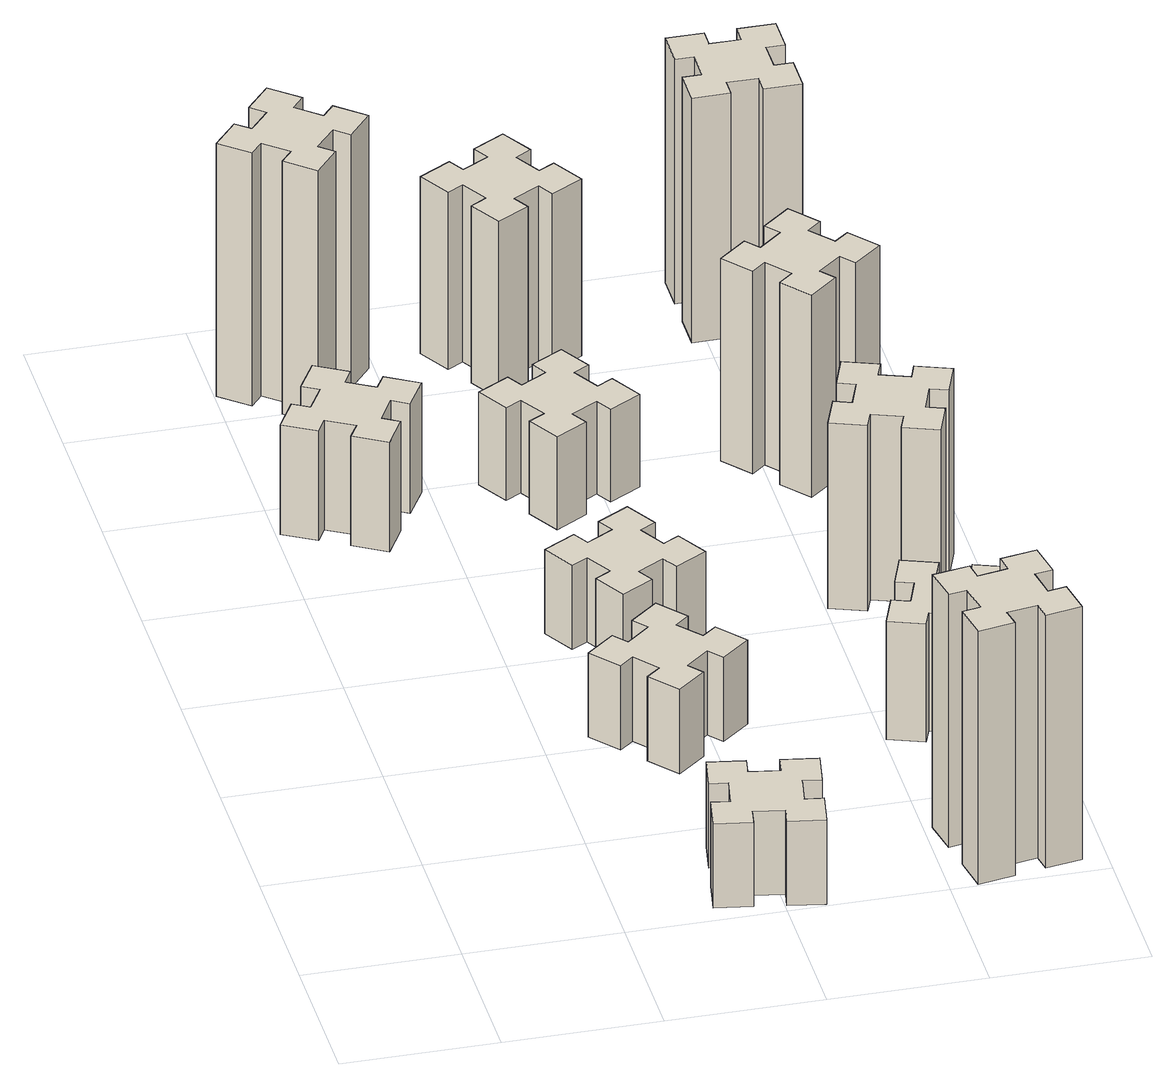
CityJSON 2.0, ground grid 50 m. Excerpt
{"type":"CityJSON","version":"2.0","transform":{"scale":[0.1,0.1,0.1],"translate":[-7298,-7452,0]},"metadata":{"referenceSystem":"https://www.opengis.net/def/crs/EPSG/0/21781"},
"CityObjects":{
"building1":{"type":"Building","attributes":{"class":"1000","function":"1000","usage":"1000","yearOfConstruction":2016,"roofType":"1000","measuredHeight":39,"storeysAboveGround":30,"storeysBelowGround":0},"geometry":[{"type":"Solid","lod":"1","boundaries":[[[[0,1,2,3,4,5,6,7,8,9,10,11,12,13,14,15,16,17,18,19]],[[17,16,20,21]],[[16,15,22,20]],[[15,14,23,22]],[[14,13,24,23]],[[13,12,25,24]],[[12,11,26,25]],[[11,10,27,26]],[[10,9,28,27]],[[9,8,29,28]],[[8,7,30,29]],[[7,6,31,30]],[[6,5,32,31]],[[5,4,33,32]],[[4,3,34,33]],[[3,2,35,34]],[[2,1,36,35]],[[1,0,37,36]],[[0,19,38,37]],[[19,18,39,38]],[[18,17,21,39]],[[24,25,26,27,28,29,30,31,32,33,34,35,36,37,38,39,21,20,22,23]]]]}]},
"building2":{"type":"Building","attributes":{"class":"1000","function":"1000","usage":"1000","yearOfConstruction":2016,"roofType":"1000","measuredHeight":30,"storeysAboveGround":30,"storeysBelowGround":0},"geometry":[{"type":"Solid","lod":"1","boundaries":[[[[40,41,42,43,44,45,46,47,48,49,50,51,52,53,54,55,56,57,58,59]],[[57,56,60,61]],[[56,55,62,60]],[[55,54,63,62]],[[54,53,64,63]],[[53,52,65,64]],[[52,51,66,65]],[[51,50,67,66]],[[50,49,68,67]],[[49,48,69,68]],[[48,47,70,69]],[[47,46,71,70]],[[46,45,72,71]],[[45,44,73,72]],[[44,43,74,73]],[[43,42,75,74]],[[42,41,76,75]],[[41,40,77,76]],[[40,59,78,77]],[[59,58,79,78]],[[58,57,61,79]],[[64,65,66,67,68,69,70,71,72,73,74,75,76,77,78,79,61,60,62,63]]]]}]},
"building3":{"type":"Building","attributes":{"class":"1000","function":"1000","usage":"1000","yearOfConstruction":2016,"roofType":"1000","measuredHeight":90,"storeysAboveGround":30,"storeysBelowGround":0},"geometry":[{"type":"Solid","lod":"1","boundaries":[[[[80,81,82,83,84,85,86,87,88,89,90,91,92,93,94,95,96,97,98,99]],[[97,96,100,101]],[[96,95,102,100]],[[95,94,103,102]],[[94,93,104,103]],[[93,92,105,104]],[[92,91,106,105]],[[91,90,107,106]],[[90,89,108,107]],[[89,88,109,108]],[[88,87,110,109]],[[87,86,111,110]],[[86,85,112,111]],[[85,84,113,112]],[[84,83,114,113]],[[83,82,115,114]],[[82,81,116,115]],[[81,80,117,116]],[[80,99,118,117]],[[99,98,119,118]],[[98,97,101,119]],[[104,105,106,107,108,109,110,111,112,113,114,115,116,117,118,119,101,100,102,103]]]]}]},
"building4":{"type":"Building","attributes":{"class":"1000","function":"1000","usage":"1000","yearOfConstruction":2016,"roofType":"1000","measuredHeight":30,"storeysAboveGround":30,"storeysBelowGround":0},"geometry":[{"type":"Solid","lod":"1","boundaries":[[[[120,121,122,123,124,125,126,127,128,129,130,131,132,133,134,135,136,137,138,139]],[[137,136,140,141]],[[136,135,142,140]],[[135,134,143,142]],[[134,133,144,143]],[[133,132,145,144]],[[132,131,146,145]],[[131,130,147,146]],[[130,129,148,147]],[[129,128,149,148]],[[128,127,150,149]],[[127,126,151,150]],[[126,125,152,151]],[[125,124,153,152]],[[124,123,154,153]],[[123,122,155,154]],[[122,121,156,155]],[[121,120,157,156]],[[120,139,158,157]],[[139,138,159,158]],[[138,137,141,159]],[[144,145,146,147,148,149,150,151,152,153,154,155,156,157,158,159,141,140,142,143]]]]}]},
"building5":{"type":"Building","attributes":{"class":"1000","function":"1000","usage":"1000","yearOfConstruction":2016,"roofType":"1000","measuredHeight":30,"storeysAboveGround":30,"storeysBelowGround":0},"geometry":[{"type":"Solid","lod":"1","boundaries":[[[[160,161,162,163,164,165,166,167,168,169,170,171,172,173,174,175,176,177,178,179]],[[177,176,180,181]],[[176,175,182,180]],[[175,174,183,182]],[[174,173,184,183]],[[173,172,185,184]],[[172,171,186,185]],[[171,170,187,186]],[[170,169,188,187]],[[169,168,189,188]],[[168,167,190,189]],[[167,166,191,190]],[[166,165,192,191]],[[165,164,193,192]],[[164,163,194,193]],[[163,162,195,194]],[[162,161,196,195]],[[161,160,197,196]],[[160,179,198,197]],[[179,178,199,198]],[[178,177,181,199]],[[184,185,186,187,188,189,190,191,192,193,194,195,196,197,198,199,181,180,182,183]]]]}]},
"building6":{"type":"Building","attributes":{"class":"1000","function":"1000","usage":"1000","yearOfConstruction":2016,"roofType":"1000","measuredHeight":33,"storeysAboveGround":30,"storeysBelowGround":0},"geometry":[{"type":"Solid","lod":"1","boundaries":[[[[200,201,202,203,204,205,206,207,208,209,210,211,212,213,214,215,216,217,218,219]],[[217,216,220,221]],[[216,215,222,220]],[[215,214,223,222]],[[214,213,224,223]],[[213,212,225,224]],[[212,211,226,225]],[[211,210,227,226]],[[210,209,228,227]],[[209,208,229,228]],[[208,207,230,229]],[[207,206,231,230]],[[206,205,232,231]],[[205,204,233,232]],[[204,203,234,233]],[[203,202,235,234]],[[202,201,236,235]],[[201,200,237,236]],[[200,219,238,237]],[[219,218,239,238]],[[218,217,221,239]],[[224,225,226,227,228,229,230,231,232,233,234,235,236,237,238,239,221,220,222,223]]]]}]},
"building7":{"type":"Building","attributes":{"class":"1000","function":"1000","usage":"1000","yearOfConstruction":2016,"roofType":"1000","measuredHeight":90,"storeysAboveGround":30,"storeysBelowGround":0},"geometry":[{"type":"Solid","lod":"1","boundaries":[[[[240,241,242,243,244,245,246,247,248,249,250,251,252,253,254,255,256,257,258,259]],[[257,256,260,261]],[[256,255,262,260]],[[255,254,263,262]],[[254,253,264,263]],[[253,252,265,264]],[[252,251,266,265]],[[251,250,267,266]],[[250,249,268,267]],[[249,248,269,268]],[[248,247,270,269]],[[247,246,271,270]],[[246,245,272,271]],[[245,244,273,272]],[[244,243,274,273]],[[243,242,275,274]],[[242,241,276,275]],[[241,240,277,276]],[[240,259,278,277]],[[259,258,279,278]],[[258,257,261,279]],[[264,265,266,267,268,269,270,271,272,273,274,275,276,277,278,279,261,260,262,263]]]]}]},
"building8":{"type":"Building","attributes":{"class":"1000","function":"1000","usage":"1000","yearOfConstruction":2016,"roofType":"1000","measuredHeight":63,"storeysAboveGround":30,"storeysBelowGround":0},"geometry":[{"type":"Solid","lod":"1","boundaries":[[[[280,281,282,283,284,285,286,287,288,289,290,291,292,293,294,295,296,297,298,299]],[[297,296,300,301]],[[296,295,302,300]],[[295,294,303,302]],[[294,293,304,303]],[[293,292,305,304]],[[292,291,306,305]],[[291,290,307,306]],[[290,289,308,307]],[[289,288,309,308]],[[288,287,310,309]],[[287,286,311,310]],[[286,285,312,311]],[[285,284,313,312]],[[284,283,314,313]],[[283,282,315,314]],[[282,281,316,315]],[[281,280,317,316]],[[280,299,318,317]],[[299,298,319,318]],[[298,297,301,319]],[[304,305,306,307,308,309,310,311,312,313,314,315,316,317,318,319,301,300,302,303]]]]}]},
"building9":{"type":"Building","attributes":{"class":"1000","function":"1000","usage":"1000","yearOfConstruction":2016,"roofType":"1000","measuredHeight":42,"storeysAboveGround":30,"storeysBelowGround":0},"geometry":[{"type":"Solid","lod":"1","boundaries":[[[[320,321,322,323,324,325,326,327,328,329,330,331,332,333,334,335,336,337,338,339]],[[337,336,340,341]],[[336,335,342,340]],[[335,334,343,342]],[[334,333,344,343]],[[333,332,345,344]],[[332,331,346,345]],[[331,330,347,346]],[[330,329,348,347]],[[329,328,349,348]],[[328,327,350,349]],[[327,326,351,350]],[[326,325,352,351]],[[325,324,353,352]],[[324,323,354,353]],[[323,322,355,354]],[[322,321,356,355]],[[321,320,357,356]],[[320,339,358,357]],[[339,338,359,358]],[[338,337,341,359]],[[344,345,346,347,348,349,350,351,352,353,354,355,356,357,358,359,341,340,342,343]]]]}]},
"building10":{"type":"Building","attributes":{"class":"1000","function":"1000","usage":"1000","yearOfConstruction":2016,"roofType":"1000","measuredHeight":66,"storeysAboveGround":30,"storeysBelowGround":0},"geometry":[{"type":"Solid","lod":"1","boundaries":[[[[360,361,362,363,364,365,366,367,368,369,370,371,372,373,374,375,376,377,378,379]],[[377,376,380,381]],[[376,375,382,380]],[[375,374,383,382]],[[374,373,384,383]],[[373,372,385,384]],[[372,371,386,385]],[[371,370,387,386]],[[370,369,388,387]],[[369,368,389,388]],[[368,367,390,389]],[[367,366,391,390]],[[366,365,392,391]],[[365,364,393,392]],[[364,363,394,393]],[[363,362,395,394]],[[362,361,396,395]],[[361,360,397,396]],[[360,379,398,397]],[[379,378,399,398]],[[378,377,381,399]],[[384,385,386,387,388,389,390,391,392,393,394,395,396,397,398,399,381,380,382,383]]]]}]},
"building11":{"type":"Building","attributes":{"class":"1000","function":"1000","usage":"1000","yearOfConstruction":2016,"roofType":"1000","measuredHeight":72,"storeysAboveGround":30,"storeysBelowGround":0},"geometry":[{"type":"Solid","lod":"1","boundaries":[[[[400,401,402,403,404,405,406,407,408,409,410,411,412,413,414,415,416,417,418,419]],[[417,416,420,421]],[[416,415,422,420]],[[415,414,423,422]],[[414,413,424,423]],[[413,412,425,424]],[[412,411,426,425]],[[411,410,427,426]],[[410,409,428,427]],[[409,408,429,428]],[[408,407,430,429]],[[407,406,431,430]],[[406,405,432,431]],[[405,404,433,432]],[[404,403,434,433]],[[403,402,435,434]],[[402,401,436,435]],[[401,400,437,436]],[[400,419,438,437]],[[419,418,439,438]],[[418,417,421,439]],[[424,425,426,427,428,429,430,431,432,433,434,435,436,437,438,439,421,420,422,423]]]]}]},
"building12":{"type":"Building","attributes":{"class":"1000","function":"1000","usage":"1000","yearOfConstruction":2016,"roofType":"1000","measuredHeight":87,"storeysAboveGround":30,"storeysBelowGround":0},"geometry":[{"type":"Solid","lod":"1","boundaries":[[[[440,441,442,443,444,445,446,447,448,449,450,451,452,453,454,455,456,457,458,459]],[[457,456,460,461]],[[456,455,462,460]],[[455,454,463,462]],[[454,453,464,463]],[[453,452,465,464]],[[452,451,466,465]],[[451,450,467,466]],[[450,449,468,467]],[[449,448,469,468]],[[448,447,470,469]],[[447,446,471,470]],[[446,445,472,471]],[[445,444,473,472]],[[444,443,474,473]],[[443,442,475,474]],[[442,441,476,475]],[[441,440,477,476]],[[440,459,478,477]],[[459,458,479,478]],[[458,457,461,479]],[[464,465,466,467,468,469,470,471,472,473,474,475,476,477,478,479,461,460,462,463]]]]}]}
},
"vertices":[
[316,2327,0],[366,2414,0],[418,2384,0],[478,2488,0],[374,2548,0],[344,2496,0],[257,2546,0],[287,2598,0],[183,2658,0],[123,2554,0],[175,2524,0],[125,2437,0],[73,2467,0],[13,2363,0],[117,2303,0],[147,2355,0],[234,2305,0],[204,2253,0],[308,2193,0],[368,2297,0],[234,2305,390],[204,2253,390],[147,2355,390],[117,2303,390],[13,2363,390],[73,2467,390],[125,2437,390],[175,2524,390],[123,2554,390],[183,2658,390],[287,2598,390],[257,2546,390],[344,2496,390],[374,2548,390],[478,2488,390],[418,2384,390],[366,2414,390],[316,2327,390],[368,2297,390],[308,2193,390],
[886,274,0],[868,175,0],[809,186,0],[788,67,0],[907,47,0],[917,106,0],[1015,88,0],[1005,29,0],[1123,8,0],[1144,127,0],[1085,137,0],[1102,235,0],[1161,225,0],[1182,343,0],[1064,364,0],[1054,305,0],[955,322,0],[966,381,0],[847,402,0],[827,284,0],[955,322,300],[966,381,300],[1054,305,300],[1064,364,300],[1182,343,300],[1161,225,300],[1102,235,300],[1085,137,300],[1144,127,300],[1123,8,300],[1005,29,300],[1015,88,300],[917,106,300],[907,47,300],[788,67,300],[809,186,300],[868,175,300],[886,274,300],[827,284,300],[847,402,300],
[136,3113,0],[213,3049,0],[174,3003,0],[266,2926,0],[343,3018,0],[297,3056,0],[362,3133,0],[408,3094,0],[485,3186,0],[393,3263,0],[354,3217,0],[278,3282,0],[316,3328,0],[224,3405,0],[147,3313,0],[193,3274,0],[129,3198,0],[83,3236,0],[6,3144,0],[98,3067,0],[129,3198,900],[83,3236,900],[193,3274,900],[147,3313,900],[224,3405,900],[316,3328,900],[278,3282,900],[354,3217,900],[393,3263,900],[485,3186,900],[408,3094,900],[362,3133,900],[297,3056,900],[343,3018,900],[266,2926,900],[174,3003,900],[213,3049,900],[136,3113,900],[98,3067,900],[6,3144,900],
[918,929,0],[994,993,0],[1033,947,0],[1125,1024,0],[1048,1116,0],[1002,1078,0],[937,1154,0],[983,1193,0],[906,1285,0],[814,1208,0],[853,1162,0],[776,1097,0],[738,1143,0],[646,1066,0],[723,974,0],[769,1013,0],[833,936,0],[787,898,0],[864,806,0],[956,883,0],[833,936,300],[787,898,300],[769,1013,300],[723,974,300],[646,1066,300],[738,1143,300],[776,1097,300],[853,1162,300],[814,1208,300],[906,1285,300],[983,1193,300],[937,1154,300],[1002,1078,300],[1048,1116,300],[1125,1024,300],[1033,947,300],[994,993,300],[918,929,300],[956,883,300],[864,806,300],
[765,1574,0],[815,1487,0],[763,1457,0],[823,1353,0],[927,1413,0],[897,1465,0],[984,1515,0],[1014,1463,0],[1118,1523,0],[1058,1627,0],[1006,1597,0],[956,1684,0],[1008,1714,0],[948,1818,0],[844,1758,0],[874,1706,0],[787,1656,0],[757,1708,0],[653,1648,0],[713,1544,0],[787,1656,300],[757,1708,300],[874,1706,300],[844,1758,300],[948,1818,300],[1008,1714,300],[956,1684,300],[1006,1597,300],[1058,1627,300],[1118,1523,300],[1014,1463,300],[984,1515,300],[897,1465,300],[927,1413,300],[823,1353,300],[763,1457,300],[815,1487,300],[765,1574,300],[713,1544,300],[653,1648,300],
[765,2414,0],[815,2327,0],[763,2297,0],[823,2193,0],[927,2253,0],[897,2305,0],[984,2355,0],[1014,2303,0],[1118,2363,0],[1058,2467,0],[1006,2437,0],[956,2524,0],[1008,2554,0],[948,2658,0],[844,2598,0],[874,2546,0],[787,2496,0],[757,2548,0],[653,2488,0],[713,2384,0],[787,2496,330],[757,2548,330],[874,2546,330],[844,2598,330],[948,2658,330],[1008,2554,330],[956,2524,330],[1006,2437,330],[1058,2467,330],[1118,2363,330],[1014,2303,330],[984,2355,330],[897,2305,330],[927,2253,330],[823,2193,330],[763,2297,330],[815,2327,330],[765,2414,330],[713,2384,330],[653,2488,330],
[1755,322,0],[1657,305,0],[1647,364,0],[1528,343,0],[1549,225,0],[1608,235,0],[1626,137,0],[1567,127,0],[1587,8,0],[1706,29,0],[1695,88,0],[1794,106,0],[1804,47,0],[1922,67,0],[1901,186,0],[1842,175,0],[1825,274,0],[1884,284,0],[1863,402,0],[1745,381,0],[1825,274,900],[1884,284,900],[1842,175,900],[1901,186,900],[1922,67,900],[1804,47,900],[1794,106,900],[1695,88,900],[1706,29,900],[1587,8,900],[1567,127,900],[1626,137,900],[1608,235,900],[1549,225,900],[1528,343,900],[1647,364,900],[1657,305,900],[1755,322,900],[1745,381,900],[1863,402,900],
[1006,3177,0],[956,3264,0],[1008,3294,0],[948,3398,0],[844,3338,0],[874,3286,0],[787,3236,0],[757,3288,0],[653,3228,0],[713,3124,0],[765,3154,0],[815,3067,0],[763,3037,0],[823,2933,0],[927,2993,0],[897,3045,0],[984,3095,0],[1014,3043,0],[1118,3103,0],[1058,3207,0],[984,3095,630],[1014,3043,630],[897,3045,630],[927,2993,630],[823,2933,630],[763,3037,630],[815,3067,630],[765,3154,630],[713,3124,630],[653,3228,630],[757,3288,630],[787,3236,630],[874,3286,630],[844,3338,630],[948,3398,630],[1008,3294,630],[956,3264,630],[1006,3177,630],[1058,3207,630],[1118,3103,630],
[1641,859,0],[1735,825,0],[1714,769,0],[1827,727,0],[1868,840,0],[1812,861,0],[1846,955,0],[1902,934,0],[1943,1047,0],[1830,1088,0],[1810,1032,0],[1716,1066,0],[1737,1122,0],[1624,1163,0],[1583,1050,0],[1639,1030,0],[1605,936,0],[1549,957,0],[1507,844,0],[1620,803,0],[1605,936,420],[1549,957,420],[1639,1030,420],[1583,1050,420],[1624,1163,420],[1737,1122,420],[1716,1066,420],[1810,1032,420],[1830,1088,420],[1943,1047,420],[1902,934,420],[1846,955,420],[1812,861,420],[1868,840,420],[1827,727,420],[1714,769,420],[1735,825,420],[1641,859,420],[1620,803,420],[1507,844,420],
[1810,1772,0],[1716,1806,0],[1737,1862,0],[1624,1903,0],[1583,1790,0],[1639,1770,0],[1605,1676,0],[1549,1697,0],[1507,1584,0],[1620,1543,0],[1641,1599,0],[1735,1565,0],[1714,1509,0],[1827,1467,0],[1868,1580,0],[1812,1601,0],[1846,1695,0],[1902,1674,0],[1943,1787,0],[1830,1828,0],[1846,1695,660],[1902,1674,660],[1812,1601,660],[1868,1580,660],[1827,1467,660],[1714,1509,660],[1735,1565,660],[1641,1599,660],[1620,1543,660],[1507,1584,660],[1549,1697,660],[1605,1676,660],[1639,1770,660],[1583,1790,660],[1624,1903,660],[1737,1862,660],[1716,1806,660],[1810,1772,660],[1830,1828,660],[1943,1787,660],
[1509,2393,0],[1573,2316,0],[1527,2278,0],[1604,2186,0],[1696,2263,0],[1658,2309,0],[1734,2373,0],[1773,2327,0],[1865,2404,0],[1788,2496,0],[1742,2458,0],[1677,2534,0],[1723,2573,0],[1646,2665,0],[1554,2588,0],[1593,2542,0],[1516,2477,0],[1478,2523,0],[1386,2446,0],[1463,2354,0],[1516,2477,720],[1478,2523,720],[1593,2542,720],[1554,2588,720],[1646,2665,720],[1723,2573,720],[1677,2534,720],[1742,2458,720],[1788,2496,720],[1865,2404,720],[1773,2327,720],[1734,2373,720],[1658,2309,720],[1696,2263,720],[1604,2186,720],[1527,2278,720],[1573,2316,720],[1509,2393,720],[1463,2354,720],[1386,2446,720],
[1575,3155,0],[1675,3155,0],[1675,3095,0],[1795,3095,0],[1795,3215,0],[1735,3215,0],[1735,3315,0],[1795,3315,0],[1795,3435,0],[1675,3435,0],[1675,3375,0],[1575,3375,0],[1575,3435,0],[1455,3435,0],[1455,3315,0],[1515,3315,0],[1515,3215,0],[1455,3215,0],[1455,3095,0],[1575,3095,0],[1515,3215,870],[1455,3215,870],[1515,3315,870],[1455,3315,870],[1455,3435,870],[1575,3435,870],[1575,3375,870],[1675,3375,870],[1675,3435,870],[1795,3435,870],[1795,3315,870],[1735,3315,870],[1735,3215,870],[1795,3215,870],[1795,3095,870],[1675,3095,870],[1675,3155,870],[1575,3155,870],[1575,3095,870],[1455,3095,870]
]}
